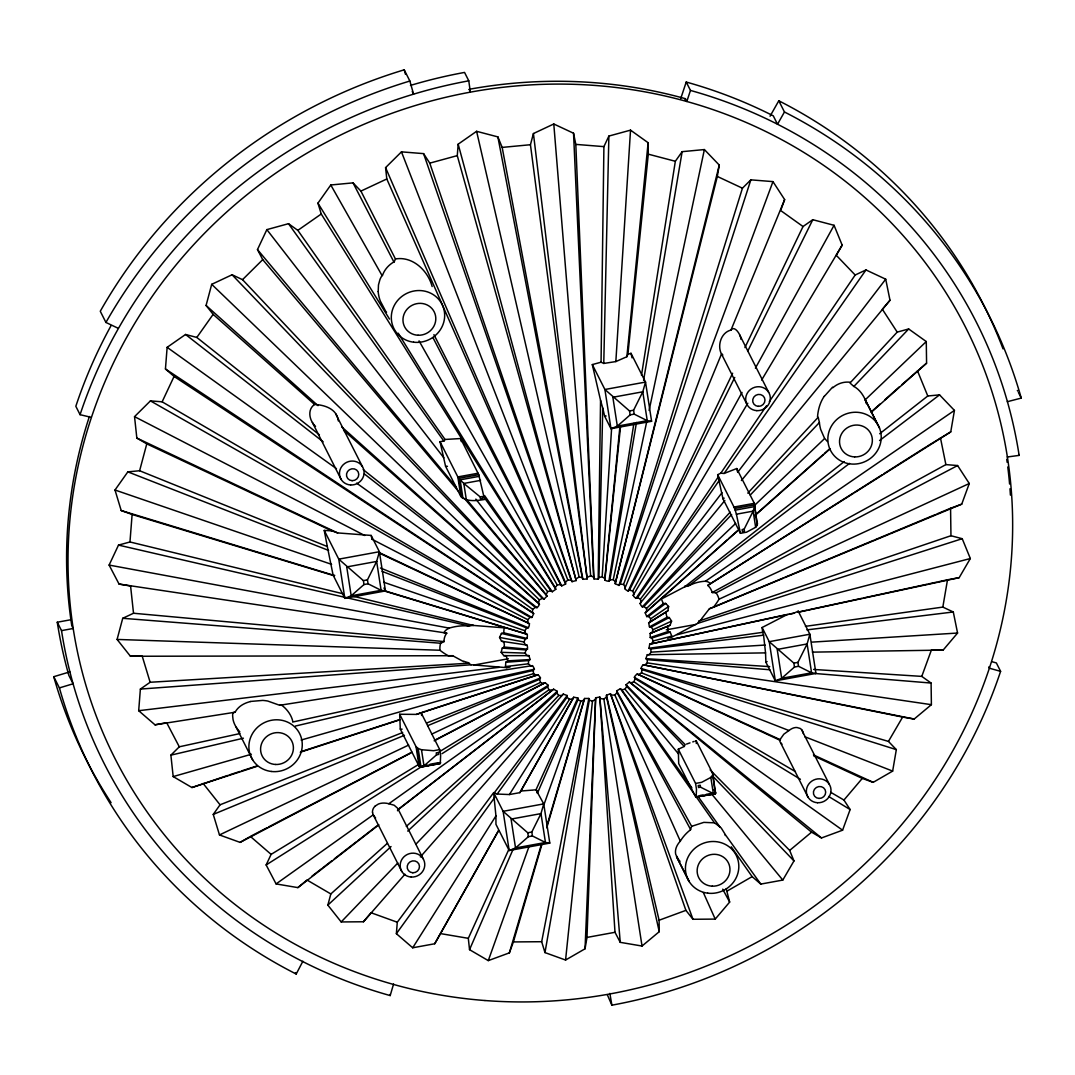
<?xml version="1.0" encoding="UTF-8"?>
<svg xmlns="http://www.w3.org/2000/svg" width="1075" height="1075" viewBox="0 0 1075 1075"><rect width="100%" height="100%" fill="white"/><g stroke="black" fill="none" stroke-linecap="round" stroke-linejoin="round"><path stroke-width="1.5" d="M433.171 338.034L560.545 584.625L561.728 585.862L565.611 584.048L386.798 178.974L385.576 167.619L401.472 151.857L423.577 153.631L571.134 580.245L572.061 581.669L576.187 580.54L457.278 155.62L458.178 144.171L476.601 131.311L497.873 136.901L582.274 577.732L582.919 579.304L587.165 578.901L530.445 144.722L533.428 133.542L553.786 123.988L573.539 133.233L593.628 577.181L593.964 578.861L598.184 579.197L600.549 400.317L592.312 364.586L601.059 362.208L603.76 363.444L615.841 361.576L626.873 356.712L627.894 354.293L648.292 154.168L648.131 142.72L630.528 130.142L608.88 136.068L603.908 146.63L601.059 362.208M667.656 638.201L670.934 637.596L671.794 636.131L670.182 632.154L651.92 637.999L650.241 637.556L650.173 633.43L670.088 625.247L671.593 621.122L669.255 617.534L666.917 617.346L649.475 626.886L648.655 622.868L667.884 610.802L668.623 606.502L665.64 603.398L663.288 603.626L646.76 616.593L645.215 612.817L727.681 539.489M650.241 637.556L667.924 631.562L667.844 626.067M670.934 637.596L697.675 623.393A16.837 7.888 21.2 0 0 698.75 621.148L950.958 535.726L950.569 508.26L961.735 504.148L969.274 483.508L957.597 465.542L945.879 464.602L712.201 592.54A16.085 10.428 -84.6 0 0 707.78 585.512M598.184 579.197L598.923 577.611L602.753 408.11L600.549 400.317M603.76 363.444L608.88 136.068M546.691 826.5L583.994 700.121L584.598 698.481L588.845 698.454L541.679 941.713L544.971 952.584L565.571 960.042L585.042 948.795L586.99 937.427L595.644 697.809L599.837 697.043L620.248 942.345L642.03 946.04L659.257 931.676L659.096 920.24L606.461 695.229L610.479 693.751L692.972 919.273L715.224 919.098L729.656 902.073L726.216 888.797M585.042 948.795L595.644 697.809M463.742 661.703L452.683 655.723L130.438 656.261L117.094 639.437L122.725 618.3L133.515 613.247L130.586 586.023L119.056 584.061L109.112 565.074L118.505 545.106L129.968 541.975L132.117 514.482L121.206 510.544L114.998 490.012L127.844 471.858L139.616 470.743L327.311 546.543L333.102 575.085L344.833 598.358L385.455 590.928L379.381 551.717L371.157 535.431L337.617 532.918L331.906 530.875L146.778 443.868L136.834 438.062L134.536 416.643L150.433 400.881L162.137 401.822L531.91 617.467L533.697 613.664L532.407 612.535L165.442 368.967L167.136 347.333L185.545 334.473L196.819 337.442L319.423 434.851M510.007 667.051L506.728 667.656L505.465 666.567L505.814 662.24L528.645 660.561L530.109 659.539L528.927 655.616L503.826 655.669L501.152 652.31L502.28 648.077C505.532 647.983 504.78 640.485 501.541 641.237L499.553 637.435L501.434 633.444L503.732 632.812L504.108 627.813L473.43 625.448L352.291 596.007M501.434 633.444L525.366 638.967C527.758 639.289 528.255 633.686 525.769 633.78L384.541 590.753M717.67 474.693L733.997 507.037L754.314 503.315L757.311 525.178L755.658 527.301L746.507 532.192L740.406 533.308L722.964 498.787L717.67 474.693L720.788 473.215L724.093 473.457L736.738 468.539L754.314 503.315L757.311 525.178M636.467 422.475L609.915 579.949C609.377 582.26 603.962 580.903 604.808 578.605L602.175 576.724L611.621 428.025M615.841 361.576L630.528 130.142M250.462 701.572A54.395 31.229 28.9 0 0 235.116 712.228L155.002 724.819L138.688 710.709L140.382 689.075L150.137 682.262L468.848 663.208A16.837 9.151 -36.6 0 0 471.28 664.753L506.728 667.656M498.41 830.975L434.717 943.756L412.692 947.787L396.379 933.678L397.28 922.229L493.667 792.624L497.174 794.049L509.416 794.546L519.897 792.638L573.687 697.245L577.839 697.944L578.028 699.65L537.379 793.323M295.37 726.055L533.227 670.464C535.525 669.564 532.904 664.552 530.848 665.922L528.389 663.799L528.645 660.561M532.407 612.535L532.663 609.297L535.431 607.375C537.325 608.773 540.577 604.258 538.508 603.021L341.635 426.788M497.174 794.049L567.049 697.245L567.183 695.525L563.26 694.114L420.352 856.95M576.187 580.54L458.178 144.171M604.808 578.605L619.979 425.996M626.873 356.712L648.131 142.72M604.835 580.325L620.584 425.888M565.571 960.042L592.433 701.209L595.348 699.516M727.238 627.41L649.717 644.167L649.018 648.265L650.59 648.991L763.572 635.177L765.548 652.874L647.298 654.715L645.86 658.653L647.258 659.66L769.821 669.765M950.958 535.726L962.219 538.696L970.335 558.53L959.169 577.665L947.505 579.801L942.829 607.093L805.43 626.349M608.893 581.387L633.901 423.322M641.479 375.35L675.342 161.277L682.141 151.669L704.38 149.559L719.269 165.08L717.321 176.448L615.196 583.671L618.958 585.432L620.221 584.168L750.847 179.847L772.965 181.621L784.642 199.587L780.652 210.512L803.025 226.516L812.781 219.703L834.066 225.307L842.168 245.14L836.256 255.272L855.176 275.012L865.966 269.946L885.719 279.191L889.993 300.248L741.401 480.538M643.589 380.308L682.141 151.669M615.196 583.671L719.269 165.08M800.405 779.281L635.11 678.634C633.175 677.196 636.803 673.004 638.577 674.549L641.493 672.856L642.044 669.644C639.84 668.596 642.702 663.812 644.718 665.049L914.18 719.041L931.393 704.676L931.098 683.055L921.772 676.39L813.6 669.443M648.655 622.868L650.2 621.982L650.751 618.757L668.623 606.502M813.802 755.94L862.284 778.407L873.182 782.345L892.653 771.098L896.335 749.624L888.447 741.414L640.861 668.408M853.214 493.143L707.847 585.337L950.757 431.868L954.439 410.408L939.55 394.874L927.779 395.99L879.673 433.749M544.971 952.584L589.342 700.08L588.845 698.454M830.827 792.369L843.942 800.042L850.123 809.556L842.585 830.196L821.502 837.962L630.823 682.894L629.332 682.02L626.04 684.762L685.111 744.558L684.291 746.453L678.312 749.235L678.688 763.572L695.74 797.086L715.359 793.861L712.523 773.046L696.183 740.702L695.498 740.944M615.478 581.965L613.247 579.627L646.76 421.521M649.098 410.448L704.38 149.559M725.249 835.49L725.329 834.67L760.777 884.093L782.802 880.062L793.968 860.927L789.668 850.419L710.132 769.902M139.616 470.743L146.778 443.868M382.095 571.362L526.763 627.975C529.048 628.687 530.553 623.285 528.121 622.909L379.233 552.577M779.778 739.909L783.823 734.198L788.942 730.53A24.806 13.075 -71.1 0 1 796.992 727.52L800.19 728.447A15.776 8.318 -71.1 0 1 803.401 733.674M338.316 420.916C337.133 408.917 324.543 404.885 314.599 404.482L213.146 314.357L206.078 305.461L211.708 284.324L232.079 274.77L242.533 279.661L543.977 599.151L547 596.141L546.207 594.636L466.59 499.499M404.939 874.244L363.444 921.772L341.192 921.947L327.848 905.123L330.831 893.943L387.43 843.27M528.927 655.616L527.153 655.629L525.151 653.116L525.997 649.945C528.443 649.864 527.879 644.247 525.447 644.812L523.955 641.963L499.553 637.435M538.508 603.021L539.354 599.85L542.405 598.412L543.977 599.151M407.734 831.096L556.769 692.972L557.213 691.292L553.638 689.196L397.602 809.905M587.165 578.901L533.428 133.542M678.849 860.148L675.758 854.464A55.134 25.289 -4.6 0 1 680.327 841.147A19.296 8.734 -46.1 0 1 690.325 829.927L691.655 826.326L616.701 690.835L620.409 688.685L621.713 689.814L691.883 787.841M508.878 849.304L468.31 938.327L469.533 949.668L488.292 960.62L509.375 952.867L513.38 941.928L541.867 844.56M546.758 827.817L584.598 698.481M509.375 952.867L541.558 843.875M618.958 585.432L742.435 188.192L750.847 179.847M680.73 98.591L686.226 82.036A488.749 465.609 -26.8 0 1 773.274 115.831L777.507 124.243L784.454 111.988L778.797 100.781L770.049 116.234M684.936 100.056L685.393 98.685A476.83 454.255 -26.8 0 0 469.117 89.306M70.412 619.818L57.271 622.223L61.517 630.622A488.749 465.609 -26.8 0 0 390.185 995.571L393.584 984.001M686.226 82.036L690.473 90.434L686.817 101.48L685.393 98.685M488.292 960.62L528.685 847.436M543.963 804.597L580.836 701.29L583.994 700.121M734.749 377.433L629.507 590.148C628.23 592.204 623.621 588.979 625.287 587.138L623.54 584.437L620.221 584.168M630.823 682.894L633.981 681.725L635.11 678.634M650.173 633.43L651.853 632.812L652.982 629.722L671.593 621.122M623.54 584.437L772.965 181.621M921.772 676.39L931.353 650.16L943.151 650.079L957.57 633.041L953.297 611.984L942.829 607.093M624.696 588.778L721.621 353.688L722.83 355.005M747.327 405.087L721.298 353.635C717.119 345.223 721.285 332.35 730.987 330.079L784.642 199.587M162.137 401.822L174.069 376.438L165.442 368.967M469.533 949.668L513.084 849.304M533.146 790.044L535.995 789.803L577.839 697.944M458.165 490.979L262.73 259.639L257.476 249.588L266.855 229.62L288.503 223.694L297.829 230.359L445.05 439.46L460.624 438.546L478.751 474.693L484.543 499.485C477.004 500.654 466.94 502.159 460.866 496.529L445.561 466.241L440.024 441.691L443.894 441.099L445.05 439.46M353.03 182.871L360.918 191.095L395.439 258.967L394.041 262.273L353.03 182.871L330.791 184.981L317.945 203.148L321.25 214.019L555.775 589.302L552.268 591.747L550.87 590.753L483.414 496.381M378.843 824.821L297.869 887.614L276.087 883.919L266.143 864.945L271.115 854.37L419.022 764.177M523.955 641.963L525.366 638.967M546.207 594.636L547.618 591.64L550.87 590.753M442 753.696L547.511 686.938L548.263 685.353L545.146 682.665L434.609 740.326M628.042 591.169L732.626 373.227M744.935 347.588L803.025 226.516M747.636 351.391L812.781 219.703M383.963 587.985L385.455 590.928L381.114 590.323L368.067 583.792L367.448 579.868L376.64 561.446L379.381 551.717L338.759 559.161L324.247 530.405L331.906 530.875M592.312 364.586L604.903 389.499L645.524 382.068L651.598 421.279L647.244 420.661L634.196 414.13L633.592 410.22L642.783 391.797L645.524 382.068L630.998 353.312L627.894 354.293M493.667 792.624L503.113 811.316L543.735 803.885L549.795 843.096L545.455 842.491L532.407 835.96L531.803 832.037L540.98 813.614L543.735 803.885L535.995 789.803M744.142 529.209L742.113 529.585L742.422 531.547L744.451 531.171L744.142 529.209L753.132 511.203L754.435 506.621L735.206 510.141L733.997 507.037M728.675 627.101L787.532 614.376L762.108 627.518L769.243 641.668L809.865 634.223L815.938 673.434L811.598 672.829L798.55 666.298L797.946 662.375L807.123 643.952L809.865 634.223L798.228 611.191L793.874 613.22L649.717 644.167M914.18 719.041L902.637 717.079L888.447 741.414M719.242 480.417L637.488 597.687C635.862 599.514 631.925 595.469 633.914 593.964L632.705 590.995L742.032 392.429M755.402 368.147L834.066 225.307M783.258 577.974L709.406 608.759L701.599 618.73M434.717 943.756L498.477 830.639M519.897 792.638L573.687 697.245M69.821 671.862L53.75 676.699L59.407 687.906A503.046 479.235 -26.8 0 0 296.203 974.031L302.881 961.252M730.987 330.079C734.467 324.771 741.038 335.051 740.903 339.257M621.713 689.814L625.018 689.209L626.685 686.334L626.04 684.762M651.463 643.844L653.143 640.982L671.794 636.131M633.027 595.483L747.81 403.206M761.637 380.039L842.168 245.14M824.337 396.352L832.574 387.161M412.692 947.787L495.938 815.912L493.707 793.565M509.416 794.546L569.495 699.368L572.8 698.763M427.729 725.652L539.583 679.36C541.692 678.043 538.158 673.635 536.385 675.328L416.401 714.405L399.672 714.257L400.29 729.078L419.075 766.26L421.037 767.08L440.266 763.559L440.629 755.497L439.715 749.611L421.4 713.357L419.734 713.262M696.13 797.381L696.493 789.305L695.579 783.433L678.312 749.235M196.819 337.442L213.146 314.357M635.876 598.452L718.154 477.098M720.788 473.215L766.515 405.772M769.31 401.633L855.176 275.012M724.093 473.457L865.966 269.946M410.811 753.038L240.074 842.383L219.475 834.939L213.253 814.407L220.052 804.799L402.668 732.518M525.769 633.78L524.842 630.702L526.763 627.975M555.775 589.302L555.291 587.662L557.213 584.948L560.545 584.625M396.379 933.678L494.594 797.61M494.433 792.584L567.183 695.525M731.645 514.549L643.898 606.542C641.963 608.087 638.872 603.344 641.09 602.228L640.445 599.071L721.997 492.726M737.598 472.368L885.719 279.191M695.579 783.433L701.679 782.318L710.83 777.413L712.483 775.303M862.284 778.407L843.942 800.042M639.947 603.586L724.859 500.493M363.444 921.772L371.09 912.756L397.28 922.229M889.993 300.248L882.36 309.264L897.208 332.108L849.989 383.009L853.846 386.463L908.671 328.977L926.274 341.554L926.583 363.175L871.382 412.168M563.26 694.114L562.104 695.458L558.772 695.485L415.985 844.103M611.541 695.082L614.873 695.068L617.037 692.502L616.701 690.835M765.145 645.054L651.222 652.149L649.058 654.702L647.298 654.715M642.178 607.012L730.194 512.143M747.797 493.156L818.209 417.261L819.405 422.556A36.671 27.614 54.5 0 0 820.695 429.489L824.485 438.21M242.533 279.661L262.73 259.639M750.296 494.997L819.405 422.556M341.192 921.947L397.844 862.97M256.938 766.354L191.941 787.532L173.183 776.58L170.885 755.147L179.297 746.803L239.967 733.553M528.121 622.909L527.771 619.697L530.163 617.332L531.91 617.467M565.611 584.048L565.423 582.341L567.815 579.976L571.134 580.245M374.879 806.263L378.387 804.033A24.806 16.165 46.5 0 1 388.774 803.724L394.176 805.229L397.683 808.293L423.133 858.697M645.215 612.817L646.586 611.675L646.532 608.437L735.596 523.458M754.529 505.411L824.673 438.493L827.441 441.543M866.356 403.676L865.241 399.792L926.274 341.554M327.848 905.123L391.045 846.562M406.296 826.393L557.213 691.292M728.877 538.427L737.248 530.996M755.174 515.059L823.302 454.483M824.498 453.422L829.282 449.175M871.207 411.9L880.237 403.877M884.752 399.86L899.412 386.825M901.67 384.823L926.583 363.175M821.502 837.962L811.571 832.157L789.668 850.419M646.586 611.675L739.493 529.222M754.771 515.651L830.048 448.853M363.995 584.531L351.189 595.792L344.833 598.358L338.759 559.161L363.39 580.621L363.995 584.531L368.067 583.792M634.196 414.13L630.138 414.883L617.332 426.143L610.976 428.71L604.661 416.227L602.753 408.11M424.034 765.843L436.544 754.838L438.573 754.462L438.278 752.5L436.248 752.876L436.544 754.838M532.407 835.96L528.349 836.699L515.543 847.96L509.187 850.527L495.951 824.337L495.938 815.912M798.55 666.298L794.479 667.038L781.686 678.298L775.317 680.865L765.87 662.173L765.548 652.874M297.869 887.614L306.98 880.008L330.831 893.943M397.898 809.798L553.638 689.196M600.629 698.548L603.895 699.099L606.475 696.949L606.461 695.229M644.718 665.049L647.298 662.899L931.393 704.676M663.288 603.626L661.421 599.017L684.735 586.789L844.224 461.578M311.965 876.165L321.909 868.466M323.158 867.512L331.853 860.766M334.352 858.844L356.725 841.523M357.975 840.569L376.626 826.137M646.76 616.593L648.521 616.432L665.64 603.398M684.735 586.789L689.102 585.539L849.546 463.392M879.552 440.562L939.55 394.874M690.674 829.672L617.037 692.502M297.829 230.359L321.25 214.019M276.087 883.919L373.213 814.837A9.232 6.02 46.5 0 1 372.662 812.633M388.774 803.764L549.003 689.787L552.268 690.338M576.321 578.82L579.089 576.899L582.274 577.732M505.814 662.24L507.763 660.87L530.109 659.539M954.439 410.408L705.455 581.226A73.745 52.836 64.5 0 0 689.733 585.311M314.599 404.482C306.899 409.588 309.452 420.997 315.553 426.358M854.544 492.31L882.293 474.707M883.623 473.873L925.911 447.052M927.228 446.206L950.757 431.868M266.143 864.945L423.066 765.669M650.2 621.982L667.884 610.802M697.675 623.393L962.219 538.696M760.777 884.093L752.137 876.622L727.385 890.92M439.003 751.989L548.263 685.353M240.074 842.383L249.091 837.17M434.166 740.823L545.146 682.665M722.964 498.787L724.147 498.128M649.475 626.886L651.235 627.034L669.255 617.534M957.597 465.542L716.098 592.836L712.201 592.54M267.393 827.562L250.381 836.431L271.115 854.37M268.804 826.823L411.94 752.151M360.918 191.095L386.798 178.974M691.655 826.326L703.829 822.375L714.445 822.832L696.815 797.69M689.102 585.539L684.775 586.144M765.87 662.173L767.12 661.568M219.475 834.939L408.661 745.069M431.586 734.185L540.51 682.437L543.601 683.552M587.608 577.221L590.659 575.797L593.628 577.181M122.725 618.3L440.602 643.24L444.217 641.587L133.515 613.247M709.406 608.759L713.437 607.254A35.394 17.603 -62.7 0 0 719.014 599.218L969.274 483.508M784.763 577.342L873.693 540.295M875.211 539.663L888.77 534.006M890.275 533.375L935.492 514.535M937.01 513.904L950.569 508.26M651.853 632.812L670.088 625.247M713.437 607.254L961.735 504.148M213.253 814.407L404.482 735.273M440.723 762.82L421.037 767.08L418.162 748.509L416.038 746.655L399.672 714.257M692.972 919.273L685.904 910.364L659.096 920.24M416.401 714.405L425.283 711.314M426.95 722.897L540.604 677.922M191.941 787.532L227.631 775.465M692.757 741.911L694.127 741.428M689.989 742.879L686.508 744.088M300.274 752.231L399.954 719.766M229.163 774.968L239.9 771.474M241.432 770.977L256.764 766.005M301.228 751.573L385.549 724.214M387.081 723.703L399.349 719.726M426.775 710.83L538.064 674.71M423.577 153.631L429.772 163.145L457.278 155.62M59.407 687.906L73.087 683.781L68.84 675.382A488.749 465.609 -26.8 0 1 57.271 622.223M1019.476 394.606L1021.25 398.099L1007.315 401.701M250.367 701.464L262.757 700.403A38.109 21.876 28.9 0 1 263.913 700.51A34.803 19.982 28.9 0 1 267.756 701.048L279.688 705.281L281.166 704.824A20.183 12.967 46.3 0 1 292.709 721.043M173.183 776.58L251.389 754.247M301.121 740.043L533.576 673.689L536.385 675.328M897.208 332.108L908.671 328.977M598.923 577.611L602.175 576.724M677.022 634.774L970.335 558.53M170.885 755.147L243.407 738.202M292.602 722.051L534.49 669.214M797.65 612.199L807.016 610.17M808.575 609.834L861.653 598.358M863.212 598.023L872.577 595.993M874.136 595.657L881.943 593.978M883.502 593.642L891.309 591.949M892.868 591.613L927.214 584.182M928.773 583.846L936.58 582.166M938.139 581.83L947.505 579.801M798.188 612.253L959.169 577.665M620.248 942.345L614.994 932.294L586.99 937.427M651.598 421.279L610.976 428.71L604.903 389.499L629.533 410.959L633.592 410.22M478.133 473.215L457.829 476.924L440.024 441.691M478.751 474.693L458.837 478.335L457.829 476.924L460.866 496.529M479.343 476.319L460.113 479.84L458.837 478.335L461.807 497.564M462.989 498.397L460.113 479.84L463.809 483.441L480.552 480.377M480.162 496.878L482.191 496.502L482.487 498.464L480.458 498.84L480.162 496.878L463.863 483.495M61.517 630.622L73.194 628.485L71.77 625.677A476.83 454.255 -26.8 0 1 89.386 416.509M1018.616 454.335L1019.14 455.397L1007.208 456.996M734.615 508.502L754.529 504.86M363.39 580.621L367.448 579.868M735.206 510.141L736.415 514.199L753.158 511.136L755.658 527.301M109.112 565.074L449.243 628.109A73.745 60.872 -81.5 0 1 467.867 625.905L472.798 624.938M473.793 665.076L508.354 658.747M666.298 629.843L695.915 624.427M155.002 724.819L165.201 722.951M789.117 614.094L793.874 613.22M815.938 673.434L775.317 680.865L769.243 641.668L793.874 663.127L797.946 662.375M439.715 749.611L433.628 750.726L421.481 749.718L418.162 748.509M423.765 765.4L426.882 764.822M430.013 764.258L437.821 762.82M440.266 763.559L419.962 766.905L416.979 747.676M700.537 787.169L698.508 787.545L698.199 785.583L700.228 785.207L700.537 787.169L713.289 793.552M699.933 795.5L703.063 794.936M706.181 794.358L715.56 792.651L715.359 793.861L696.587 796.642M695.74 797.086L715.668 793.431L712.523 773.046M549.795 843.096L509.187 850.527L503.113 811.316L527.744 832.776L531.803 832.037M395.439 258.967C412.76 255.984 427.984 270.725 432.15 286.541M279.688 705.281L532.595 665.6M604.661 416.227L606.125 415.998M649.018 648.265L762.672 632.342L763.572 635.177M497.873 136.901L502.173 147.409L530.445 144.722M806.908 629.883L953.297 611.984M138.688 710.709L499.055 667.333M505.465 666.567L528.389 663.799M609.915 579.949L613.247 579.627M780.477 739.788L638.577 674.549M467.867 625.838L473.43 625.448M532.206 790.125L520.891 791.025M140.382 689.075L471.253 664.767M812.163 642.111L957.57 633.041M235.156 712.255C231.3 711.529 232.953 717.28 233.047 719.565A20.761 14.392 44.1 0 0 239.846 731.887M541.679 941.713L513.38 941.928M812.404 652.135L943.151 650.079M130.438 656.261L142.222 656.167L150.137 682.262M452.683 655.723L448.315 655.763A35.394 21.661 37.6 0 1 439.984 650.281A14.553 11.61 86.6 0 1 440.629 643.253M503.826 655.669L506.177 655.656L507.763 660.87M117.094 639.437L439.998 650.254M501.152 652.31L525.151 653.116M573.539 133.233L575.81 144.386L603.908 146.63M402.117 729.173L400.29 729.078M445.561 466.241L447.442 466.348M645.86 658.653L769.7 666.621M502.28 648.077L525.997 649.945M814.984 673.487L931.098 683.055M504.43 647.069L527.623 649.179M333.452 575.192L334.728 575.313M468.31 938.327L440.629 933.624M119.056 584.061L446.743 633.121L444.056 632.638M501.541 641.237L527.18 645.094M642.984 664.753L902.637 717.079M648.292 154.168L675.342 161.277M118.505 545.106L468.633 625.878M129.968 541.975L343.1 593.776M503.732 632.812L527.086 638.496M629.507 590.148L632.705 590.995M667.924 631.562L670.182 632.154M992.144 661.757L996.35 662.926L1000.597 671.337A488.749 465.609 -26.8 0 1 611.877 1005.179L607.294 994.671M111.088 325.591A488.749 465.609 -26.8 0 0 75.828 406.283L80.061 414.681L91.026 417.288M1000.597 671.337L989.363 668.207L988.745 666.97M132.117 514.482L334.392 575.837M383.815 590.82L527.408 634.371M121.206 510.544L333.102 575.085M642.044 669.644L896.335 749.624M114.998 490.012L331.597 564.362M383.667 582.233L524.842 630.702M589.342 700.08L592.433 701.209M127.844 471.858L328.601 550.427M641.493 672.856L788.942 730.53M804.664 736.684L892.653 771.098M380.442 568.003L528.537 627.813M717.321 176.448L742.435 188.192M813.439 754.892L873.182 782.345M636.938 673.958L779.496 740.03M637.488 597.687L640.445 599.071M378.897 552.953L529.612 623.782M136.834 438.062L337.617 532.918M412.249 91.536L413.579 94.157L409.871 81.028L404.213 69.821A503.046 479.235 -26.8 0 0 100.271 311.253L105.928 322.446L118.008 328.197M134.536 416.643L364.721 535.498M372.017 539.26L527.771 619.697M150.433 400.881L530.163 617.332M578.028 699.65L580.836 701.29M634.183 677.21L795.433 771.635M828.623 796.468L850.123 809.556M782.009 744.115L781.619 743.833A22.185 10.589 -48 0 1 779.55 739.99M174.069 376.438L533.697 613.664M633.981 681.725L842.585 830.196M643.898 606.542L646.532 608.437M167.136 347.333L336.462 468.687M356.618 483.132L532.663 609.297M185.545 334.473L323.185 441.825M364.344 473.927L535.431 607.375M363.216 469.641L537.11 607.818M375.605 818.035L373.213 814.837L401.808 871.502M629.332 682.02L811.571 832.157M567.049 697.245L569.495 699.368M680.072 861.317L679.131 860.443M343.61 430.255L539.569 604.352M206.078 305.461L318.012 405.651M211.708 284.324L539.354 599.85M648.521 616.432L650.751 618.757M626.685 686.334L684.291 746.453M713.692 777.144L793.968 860.927M232.079 274.77L542.405 598.412M220.052 804.799L203.108 783.42M464.44 498.41L547 596.141M257.476 249.588L455.975 486.8M625.018 689.209L678.661 754.099M711.838 794.223L782.802 880.062M556.769 692.972L558.772 695.485M266.855 229.62L443.841 457.816M475.862 499.109L547.618 591.64M386.543 312.234L385.791 311.226M288.503 223.694L443.894 441.099M698.024 796.427L719.941 827.051A42.489 18.853 -12.9 0 1 721.271 828.059L725.329 834.617M385.374 310.662L380.295 301.027A35.986 30.503 -68.5 0 1 378.172 291.58M484.529 495.535L552.268 591.747M620.409 688.685L695.968 796.481M731.255 846.831L752.137 876.622M439.379 762.538L439.877 763.263M651.235 627.034L652.982 629.722M317.945 203.148L389.499 319.06M398.22 333.196L555.291 587.662M179.297 746.803L166.665 722.682M330.791 184.981L382.055 275.536A18.92 16.031 -68.5 0 0 379.932 279.567L378.467 284.956L378.212 291.567M419.035 340.869L557.213 584.948M722.723 889.159L729.656 902.073M547.511 686.938L549.003 689.787M433.924 334.634L561.728 585.862M676.444 856.533L689.277 881.702L676.968 857.581M801.587 729.697L829.349 784.374M335.642 413.781L362.436 466.617M1017.353 390.4L1017.716 391.098M1018.415 392.509L1019.127 393.907M853.859 386.382A19.578 14.754 54.5 0 1 862.876 395.278A24.9 18.759 54.5 0 1 865.241 399.792L879.525 428.105A26.956 25.679 -26.8 0 1 850.191 463.916A26.956 25.679 -26.8 0 1 833.891 422.529A26.956 25.679 -26.8 0 1 879.525 428.105M739.64 334.822L768.652 392.281M470.272 91.577L468.781 80.827L464.548 72.428A488.749 465.609 -26.8 0 0 410.475 85.409M469.211 89.48L469.909 90.878M780.611 742.812L808.024 797.18M714.055 789.668L715.56 792.651M609.861 993.381L611.877 1005.179M312.422 422.529L341.124 479.423M389.661 994.523L390.185 995.571M236.204 727.305L252.719 759.985M295.504 972.633L296.203 974.031M865.241 399.792L877.388 423.926M917.459 370.781L927.779 395.99M614.873 695.068L680.314 841.134M703.399 892.68L715.224 919.098M385.576 167.619L565.423 582.341M651.92 637.999L653.143 640.982M401.472 151.857L567.815 579.976M610.479 693.751L685.904 910.364M429.772 163.145L572.061 581.669M539.583 679.36L540.51 682.437M404.213 69.821L405.477 74.336M940.45 437.834L945.879 464.602M665.828 611.984L666.917 617.346M736.415 514.199L740.406 533.308M476.601 131.311L579.089 576.899M630.998 353.312L632.033 357.841M460.624 438.546L461.323 441.623M736.738 468.539L737.383 471.414M606.475 696.949L659.257 931.676M371.157 535.431L371.963 539.032M650.59 648.991L651.222 652.149M324.247 530.405L327.311 546.543M502.173 147.409L582.919 579.304M536.855 790.259L537.272 792.759M793.874 663.127L794.479 667.038M710.83 777.413L713.33 793.578M629.533 410.959L630.138 414.883M527.744 832.776L528.349 836.699M463.809 483.441L466.308 499.606M421.481 749.718L423.993 765.884M416.038 746.655L419.075 766.26M603.895 699.099L642.03 946.04M757.351 522.92L757.512 524.089M762.108 627.518L762.672 632.342M533.227 670.464L533.576 673.689M421.4 713.357L421.628 715.507M553.786 123.988L590.659 575.797M798.228 611.191L798.308 612.266M599.837 697.043L614.994 932.294M696.183 740.702L696.304 743.497M575.81 144.386L593.964 578.861M647.258 659.66L647.298 662.899M382.418 275.63A29.858 25.652 5.8 0 1 393.799 261.978M443.948 632.543A22.709 14.795 46.5 0 1 449.31 628.217M444.002 641.52A16.085 12.483 59.3 0 1 446.797 633.175M468.808 662.791A55.954 39.721 54.1 0 1 463.755 661.259M701.693 619.106A56.962 33.809 -79.4 0 1 698.79 621.484M716.084 592.849A14.553 9.863 74 0 1 719.014 599.205M705.428 581.347A22.709 11.973 -71.1 0 1 710.468 583.779M832.856 387.726A44.088 30.637 78.6 0 1 849.962 382.23M372.42 812.539A15.776 10.28 46.5 0 1 374.96 806.358M397.683 809.932A22.185 12.551 21.1 0 1 397.548 810.765M714.499 822.913A9.245 1.357 38.4 0 1 719.995 827.065M817.511 416.993A44.209 30.718 75.1 0 1 824.27 396.258M690.473 90.434A488.749 465.609 -26.8 0 1 1019.14 455.397M80.061 414.681A488.749 465.609 -26.8 0 1 468.781 80.827M1006.738 459.307A476.83 454.255 -26.8 0 1 1007.168 462.357M1007.772 466.94A476.83 454.255 -26.8 0 1 1009.586 484.059M1009.976 488.776A476.83 454.255 -26.8 0 1 1010.406 495.118M784.454 111.988A503.046 479.235 -26.8 0 1 1021.25 398.099M105.928 322.446A503.046 479.235 -26.8 0 1 409.871 81.028M778.797 100.781A503.046 479.235 -26.8 0 1 1003.029 348.864M111.088 802.676A503.046 479.235 -26.8 0 1 53.75 676.699M642.783 391.797L612.857 397.266L617.332 426.143L647.244 420.661L642.783 391.797M376.64 561.446L346.728 566.928L351.189 595.792L381.114 590.323L376.64 561.446M807.123 643.952L777.212 649.434L781.686 678.298L811.598 672.829L807.123 643.952M540.98 813.614L511.068 819.083L515.543 847.96L545.455 842.491L540.98 813.614M854.638 456.915A16.582 15.789 -26.8 0 0 870.777 433.574A16.582 15.789 -26.8 0 0 842.424 432.446A16.582 15.789 -26.8 0 0 854.638 456.915M756.8 410.637A12.443 11.852 -26.8 0 0 769.203 393.302A12.443 11.852 -26.8 0 0 747.958 392.12A12.443 11.852 -26.8 0 0 756.8 410.637M758.332 406.35A6.222 5.926 -26.8 0 0 764.406 397.602A6.222 5.926 -26.8 0 0 753.777 397.159A6.222 5.926 -26.8 0 0 758.332 406.35M817.497 802.729A12.443 11.852 -26.8 0 0 829.9 785.395A12.443 11.852 -26.8 0 0 808.655 784.199A12.443 11.852 -26.8 0 0 817.497 802.729M819.043 798.443A6.222 5.926 -26.8 0 0 825.103 789.695A6.222 5.926 -26.8 0 0 814.474 789.265A6.222 5.926 -26.8 0 0 819.043 798.443M707.78 893.177A26.956 25.679 -26.8 0 0 737.114 857.353A26.956 25.679 -26.8 0 0 691.48 851.776A26.956 25.679 -26.8 0 0 707.78 893.177M712.268 886.176A16.582 15.789 -26.8 0 0 728.38 862.822A16.582 15.789 -26.8 0 0 700.027 861.72A16.582 15.789 -26.8 0 0 712.268 886.176M411.282 877.052A12.443 11.852 -26.8 0 0 423.684 859.731A12.443 11.852 -26.8 0 0 402.453 858.535A12.443 11.852 -26.8 0 0 411.282 877.052M412.84 872.779A6.222 5.926 -26.8 0 0 418.887 864.018A6.222 5.926 -26.8 0 0 408.258 863.601A6.222 5.926 -26.8 0 0 412.84 872.779M271.223 771.46A26.956 25.679 -26.8 0 0 300.557 735.636A26.956 25.679 -26.8 0 0 254.936 730.059A26.956 25.679 -26.8 0 0 271.223 771.46M275.738 764.486A16.582 15.789 -26.8 0 0 291.809 741.105A16.582 15.789 -26.8 0 0 263.456 740.043A16.582 15.789 -26.8 0 0 275.738 764.486M350.598 484.973A12.443 11.852 -26.8 0 0 363.001 467.638A12.443 11.852 -26.8 0 0 341.756 466.442A12.443 11.852 -26.8 0 0 350.598 484.973M352.13 480.686A6.222 5.926 -26.8 0 0 358.19 471.938A6.222 5.926 -26.8 0 0 347.561 471.495A6.222 5.926 -26.8 0 0 352.13 480.686M413.633 342.199A26.956 25.679 -26.8 0 0 442.967 306.388A26.956 25.679 -26.8 0 0 397.347 300.812A26.956 25.679 -26.8 0 0 413.633 342.199M418.094 335.239A16.582 15.789 -26.8 0 0 434.206 311.858A16.582 15.789 -26.8 0 0 405.853 310.783A16.582 15.789 -26.8 0 0 418.094 335.239M484.973 1000.529A476.83 454.255 -26.8 0 0 974.232 345.384A476.83 454.255 -26.8 0 0 161.787 283.101A476.83 454.255 -26.8 0 0 484.973 1000.529"/></g></svg>
